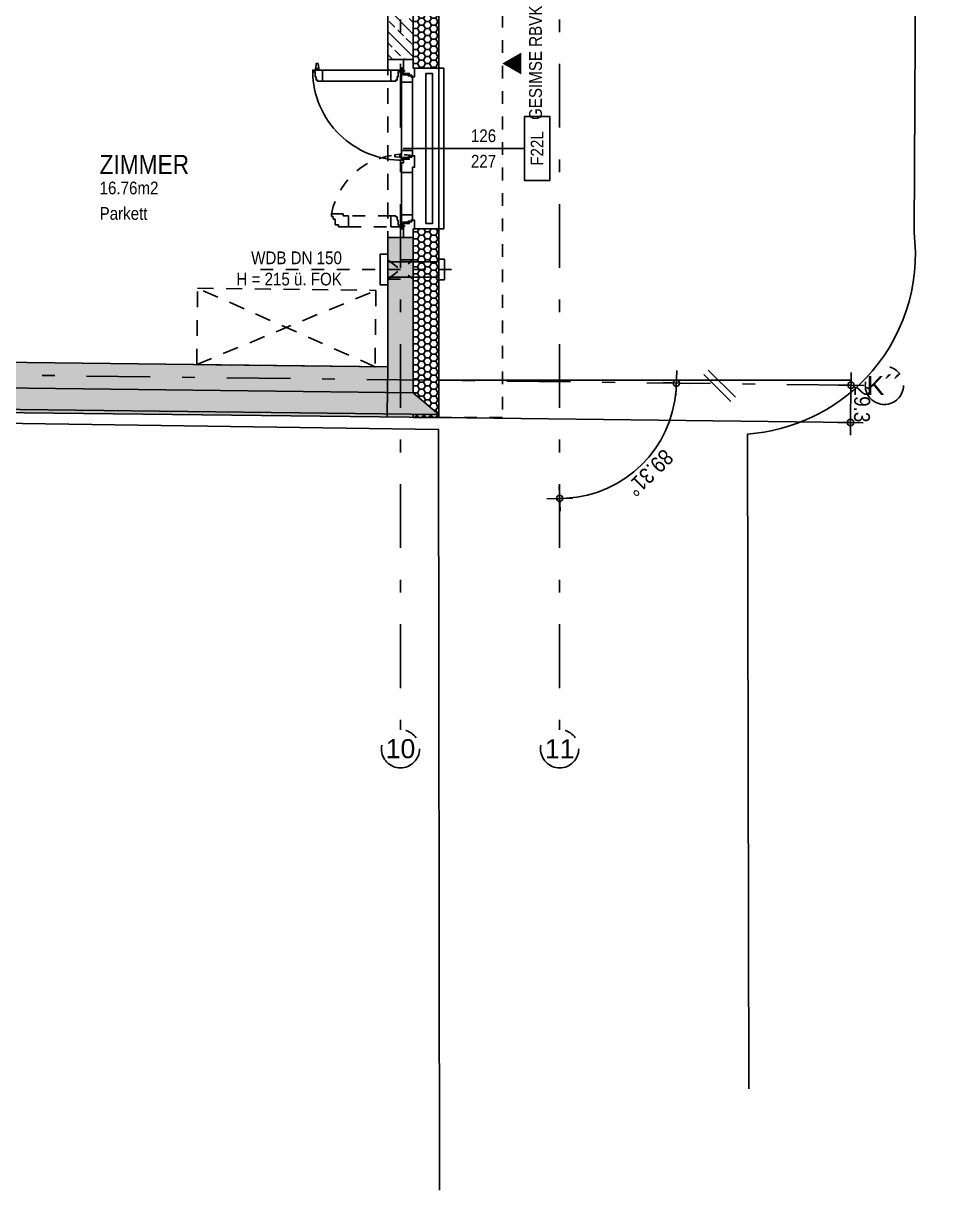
# Model space of a CAD drawing. Header units: millimetres. Extents: x 2821 to 2886, y 1688 to 1792.
# Drawn here: x 2877.98 to 2885.28, y 1707.33 to 1716.63 of the extents above; entities that cross this region are included whole.
import ezdxf
from ezdxf.enums import TextEntityAlignment as Align

# ---------------------------------------------------------------- set-up
doc = ezdxf.new("R2010")
doc.units = ezdxf.units.MM
doc.linetypes.add('HIDDEN2', pattern=[0.1875, 0.125, -0.0625])
doc.linetypes.add('STRICHPUNKT', pattern=[1, 0.5, -0.25, 0, -0.25])
for name, color, linetype in [('00-TXT---------M0', 8, 'Continuous'), ('01-SYM-G00-L04-M0', 8, 'Continuous'), ('01-TXT---------M0', 1, 'Continuous'), ('01-TXT---------PP', 1, 'Continuous'), ('01-TXT-G00-L04-M0', 1, 'Continuous'), ('02-ANS-G00-L04-M0', 8, 'Continuous'), ('02-AXO-G00-L04-M0', 8, 'STRICHPUNKT'), ('02-DIM-G00-L04-ACHSEN', 8, 'Continuous'), ('02-DIM-G00-L04-ROHBAU', 8, 'Continuous'), ('02-FIL-G00-L04-LILA', 223, 'Continuous'), ('02-FIL-G00-L04-STB', 8, 'Continuous'), ('02-HID-G00-L04-M0', 8, 'HIDDEN2'), ('02-TWA---------M0', 4, 'Continuous'), ('02-TWA-G00-L04-M0', 4, 'Continuous'), ('02-TWB-G00-L04-M0', 5, 'Continuous'), ('02-WDA---------M0', 8, 'Continuous'), ('02-WDA-G00-L04-M0', 8, 'Continuous'), ('04-HLP---------M0', 8, 'HIDDEN2'), ('04-STO---------M0', 1, 'Continuous'), ('04-SYM---------EP', 8, 'Continuous'), ('04-SYM-G00-L04-EP', 8, 'Continuous'), ('04-TXT---------EP', 8, 'Continuous'), ('04-TXT-G00-L04-M0', 8, 'Continuous'), ('04-TXT-G00-L04-POS', 8, 'Continuous'), ('05-SYM---------M0', 8, 'Continuous'), ('05-TXT---------PP', 8, 'Continuous'), ('07-SAN---------M0', 8, 'Continuous'), ('07-SAN-G00-L04-M0', 8, 'Continuous'), ('09-SYM-G00-L04-GEHSTEIG', 8, 'Continuous'), ('09-VER-G00-L04-GRUNDSTÜCKSGRENZE', 161, 'Continuous')]:
    doc.layers.add(name, color=color, linetype=linetype)
doc.layers.add('07_MOB-G00-L04-M0', color=6, linetype='HIDDEN2', plot=False)
doc.styles.add('ARIAL', font='arial.ttf', dxfattribs={"width": 0.85})
doc.styles.get("Standard").update_dxf_attribs({"font": 'arial.ttf'})
doc.dimstyles.new('pp chromy&schneider', dxfattribs={"dimscale": 0.005, "dimtxt": 25, "dimasz": 10, "dimexe": 0, "dimexo": 0, "dimgap": 5, "dimtad": 1, "dimdec": 1, "dimlfac": 100, "dimrnd": 0.1, "dimzin": 9, "dimdsep": 46, "dimtxsty": 'ARIAL', "dimblk": 'c&s kote', "dimcen": 0, "dimse1": 1, "dimse2": 1, "dimclrd": 8, "dimclrt": 8, "dimadec": 0, "dimazin": 0, "dimtfac": 0.75, "dimtdec": 1, "dimtix": 1, "dimtmove": 2, "dimatfit": 0, "dimldrblk": 'NONE', "dimfxl": 1, "dimtolj": 1, "dimlwd": -1, "dimarcsym": 0})
pattern_1 = [(90, (2796.073195, 1683.69414), (-0.0274963, 0.047625), [0.03175, -0.0635]), (210, (2796.073195, 1683.69414), (-0.02749631, -0.047624994), [0.03175, -0.0635]), (150, (2796.073195, 1683.69414), (-0.05499261, 6e-09), [-0.0635, 0.03175])]
pattern_2 = [(135, (2796.0732, 1683.69414), (-0.08980256, -0.08980256), []), (135, (2796.0732, 1683.78394), (-0.08980256, -0.08980256), [0.0635, -0.03175])]
pattern_3 = [(180, (2911.073195, 1728.69414), (-0.047625, -0.0274963), [0.03175, -0.0635]), (300, (2911.073195, 1728.69414), (0.047624994, -0.02749631), [0.03175, -0.0635]), (240, (2911.073195, 1728.69414), (-6e-09, -0.05499261), [-0.0635, 0.03175])]

# ---------------------------------------------------------------- blocks, each defined once
blk = doc.blocks.new('04-TXT')
blk.add_line((0, 0), (0.9529, 0))
at = {"layer": '04-TXT---------EP', "color": 8, "style": 'ARIAL', "width": 0.85}
blk.add_attdef('WIDTH', text='', height=0.1, dxfattribs=at).set_placement((0.6322, 0.05), align=Align.CENTER)
blk.add_attdef('HEIGHT', text='', height=0.1, dxfattribs=at).set_placement((0.6322, -0.05), align=Align.TOP_CENTER)
blk = doc.blocks.new('01-SQM')
at = {"layer": '01-TXT---------M0', "color": 1, "style": 'ARIAL', "width": 0.85}
blk.add_attdef('ROOM', (0, 0), '', height=0.15, dxfattribs=at)
blk.add_attdef('AREA', text='', height=0.1, dxfattribs=at).set_placement((0, -0.06), align=Align.TOP_LEFT)
at = {"layer": '01-TXT---------PP', "color": 1, "style": 'ARIAL', "width": 0.85}
blk.add_attdef('NR', text='', height=0.15, dxfattribs=at).set_placement((-0.1173, 0), align=Align.RIGHT)
blk.add_attdef('FLOOR', text='', height=0.1, dxfattribs=at).set_placement((0, -0.26), align=Align.TOP_LEFT)
blk = doc.blocks.new('FENSTER_140')
at = {"layer": '02-WDA---------M0'}
for points in [[(0.07, -0.2), (0.07, -0.4)], [(1.33, -0.2), (1.33, -0.4)]]:
    blk.add_lwpolyline(points, dxfattribs=at)
at = {"layer": '04-HLP---------M0', "linetype": 'Continuous'}
for p, q in [((0.0317, 0.5598), (0.0317, 0.5482)), ((0.0717, 0.566), (0.0335, 0.5617)), ((0.0717, 0.554), (0.0717, 0.566)), ((0.0717, 0.566), (0.0717, 0.542)), ((0.0837, 0.568), (0.0737, 0.568)), ((0.0317, 0.554), (0.0317, 0.5496)), ((0.0717, 0.542), (0.0335, 0.5462)), ((0.0717, 0.554), (0.0717, 0.542)), ((0.0837, 0.54), (0.0737, 0.54)), ((0.7447, -0.095), (0.749, -0.0568)), ((0.7625, -0.055), (0.751, -0.055)), ((0.7567, -0.055), (0.7523, -0.055)), ((0.7687, -0.095), (0.7645, -0.0568)), ((0.7427, -0.107), (0.7427, -0.097)), ((0.7687, -0.095), (0.7447, -0.095)), ((0.7567, -0.095), (0.7447, -0.095)), ((0.7567, -0.095), (0.7687, -0.095)), ((0.7707, -0.107), (0.7707, -0.097))]:
    blk.add_line(p, q, dxfattribs=at)
for points in [[(0.0968, 0.5891), (0.0837, 0.5891), (0.0837, 0.5121), (0.172, 0.5121), (0.172, 0.5511), (0.1633, 0.5511), (0.1633, 0.5611), (0.1377, 0.5611), (0.1377, 0.5691), (0.0968, 0.5691)], [(0.0968, -0.1007), (0.0837, -0.1007), (0.0837, -0.0237), (0.172, -0.0237), (0.172, -0.0628), (0.1633, -0.0628), (0.1633, -0.0727), (0.1377, -0.0727), (0.1377, -0.0807), (0.0968, -0.0807)]]:
    blk.add_lwpolyline(points, close=True, dxfattribs=at)
for points in [[(0.0837, 0.5121), (0.0837, -0.0237)], [(0.172, -0.0237), (0.172, 0.5121)]]:
    blk.add_lwpolyline(points, dxfattribs=at)
at = {"layer": '04-HLP---------M0', "linetype": 'HIDDEN2', "ltscale": 0.4}
for points in [[(1.3163, 0.3855), (1.2993, 0.3855), (1.2993, 0.4135), (1.2543, 0.4135), (1.2543, 0.4285), (1.2343, 0.4285), (1.2343, 0.4404), (1.2128, 0.4404), (1.2128, 0.3506), (1.228, 0.3506), (1.228, 0.3085), (1.3163, 0.3085)], [(1.3032, -0.1007), (1.3163, -0.1007), (1.3163, -0.0237), (1.228, -0.0237), (1.228, -0.0628), (1.2367, -0.0628), (1.2367, -0.0727), (1.2623, -0.0727), (1.2623, -0.0807), (1.3032, -0.0807)]]:
    blk.add_lwpolyline(points, close=True, dxfattribs=at)
for points in [[(1.228, -0.0237), (1.228, 0.3085)], [(1.3163, 0.3085), (1.3163, -0.0237)]]:
    blk.add_lwpolyline(points, dxfattribs=at)
at = {"layer": '04-HLP---------M0'}
for points in [[(0.0897, -0.138), (0.0897, -0.088)], [(1.3103, -0.138), (1.3103, -0.088)], [(0.0647, -0.113), (0.1147, -0.113)], [(1.3353, -0.113), (1.2853, -0.113)]]:
    blk.add_lwpolyline(points, dxfattribs=at)
for centre in [(0.0897, -0.113), (1.3103, -0.113)]:
    blk.add_circle(centre, 0.00474, dxfattribs=at)
at = {"layer": '04-HLP---------M0', "linetype": 'Continuous'}
for centre, radius, start, end in [((0.0337, 0.5598), 0.002, 96.34019, 180), ((0.0737, 0.566), 0.002, 90, 180), ((0.0897, -0.113), 0.7021, 359.42303, 89.42359), ((0.0337, 0.5482), 0.002, 180, 263.65981), ((0.0737, 0.542), 0.002, 180, 270), ((0.751, -0.057), 0.002, 90, 173.65981), ((0.7625, -0.057), 0.002, 6.34019, 90), ((0.7447, -0.097), 0.002, 90, 180), ((0.7687, -0.097), 0.002, 0, 90)]:
    blk.add_arc(centre, radius, start, end, dxfattribs=at)
at = {"layer": '04-HLP---------M0', "linetype": 'HIDDEN2', "ltscale": 0.4}
blk.add_arc((1.3103, -0.113), 0.5619, 99.99388, 189.99388, dxfattribs=at)
at = {"layer": '04-STO---------M0'}
for points in [[(0, -0.124), (0.11, -0.124), (0.11, -0.169), (0.125, -0.169), (0.125, -0.189), (0.1369, -0.189), (0.1369, -0.2105), (0.07, -0.2105), (0.07, -0.2), (0, -0.2)], [(0.102, -0.1201), (0.102, -0.107), (0.179, -0.107), (0.179, -0.1953), (0.14, -0.1953), (0.14, -0.1865), (0.13, -0.1865), (0.13, -0.161), (0.122, -0.161), (0.122, -0.1201)], [(0.7918, -0.1201), (0.7918, -0.107), (0.7148, -0.107), (0.7148, -0.1953), (0.7538, -0.1953), (0.7538, -0.1865), (0.7638, -0.1865), (0.7638, -0.161), (0.7718, -0.161), (0.7718, -0.1201)], [(0.8118, -0.107), (0.8118, -0.124), (0.7838, -0.124), (0.7838, -0.169), (0.7688, -0.169), (0.7688, -0.189), (0.7569, -0.189), (0.7569, -0.2105), (0.8467, -0.2105), (0.8467, -0.1953), (0.8888, -0.1953), (0.8888, -0.107)], [(1.298, -0.1201), (1.298, -0.107), (1.221, -0.107), (1.221, -0.1953), (1.26, -0.1953), (1.26, -0.1865), (1.27, -0.1865), (1.27, -0.161), (1.278, -0.161), (1.278, -0.1201)], [(1.4, -0.124), (1.29, -0.124), (1.29, -0.169), (1.275, -0.169), (1.275, -0.189), (1.2631, -0.189), (1.2631, -0.2105), (1.33, -0.2105), (1.33, -0.2), (1.4, -0.2)]]:
    blk.add_lwpolyline(points, close=True, dxfattribs=at)
at = {"layer": '04-SYM---------EP'}
for points in [[(0.7148, -0.107), (0.179, -0.107)], [(0.8888, -0.107), (1.221, -0.107)], [(0.179, -0.1953), (0.7148, -0.1953)], [(1.221, -0.1953), (0.8888, -0.1953)]]:
    blk.add_lwpolyline(points, dxfattribs=at)
blk = doc.blocks.new('WANDLÜFER')
at = {"layer": '02-TWA---------M0', "linetype": 'HIDDEN2', "ltscale": 0.75}
for points in [[(0.075, 0), (0.075, -0.2), (-0.075, -0.2), (-0.075, 0), (0.075, 0)], [(-0.075, 0), (0.075, -0.2)], [(0.075, 0), (-0.075, -0.2)]]:
    blk.add_lwpolyline(points, dxfattribs=at)
at = {"layer": '07-SAN---------M0', "linetype": 'STRICHPUNKT', "ltscale": 0.1}
blk.add_lwpolyline([(0, 1), (0, -0.53)], dxfattribs=at)
at = {"layer": '07-SAN---------M0'}
for points in [[(0, 0), (-0.12, 0), (-0.12, 0.06), (0.12, 0.06), (0.12, 0)], [(0.08, -0.4), (-0.08, -0.4), (-0.08, -0.445), (0.08, -0.445)]]:
    blk.add_lwpolyline(points, close=True, dxfattribs=at)
for points in [[(-0.06, 0), (-0.06, -0.4)], [(0.06, 0), (0.06, -0.4)]]:
    blk.add_lwpolyline(points, dxfattribs=at)
blk = doc.blocks.new('01-hk4')
blk.add_lwpolyline([(0, 0, 0, 0.270625, 0), (0, 0.234375, 0.270625, 0.270625, 0)], format="xyseb")
at = {"layer": '00-TXT---------M0', "color": 8, "style": 'ARIAL', "width": 0.85}
blk.add_attdef('HEIGHT', text='', height=0.1, dxfattribs=at).set_placement((0, 0.35), align=Align.CENTER)
blk = doc.blocks.new('c&s kote')
at = {"color": 8}
for p, q in [((0, -2), (0, 2)), ((0, 2), (0, -2)), ((-2, 0), (2, 0)), ((2, 0), (-2, 0))]:
    blk.add_line(p, q, dxfattribs=at)
blk.add_circle((0, 0), 0.5, dxfattribs=at)
blk = doc.blocks.new('*D1159')
at = {"layer": '02-DIM-G00-L04-ACHSEN', "color": 8, "transparency": 16777216}
for p, q in [((2884.4738, 1713.8453), (2884.4744, 1713.8953)), ((2884.4697, 1713.502), (2884.4732, 1713.7953)), ((2884.4691, 1713.452), (2884.4685, 1713.402))]:
    blk.add_line(p, q, dxfattribs=at)
at = {"layer": '02-DIM-G00-L04-ACHSEN', "color": 0, "lineweight": -2, "transparency": 16777216}
blk.add_line((2881.2358, 1713.5408), (2884.4697, 1713.502), dxfattribs=at)
at = {"layer": 'Defpoints', "color": 0, "transparency": 16777216}
for p in [(2881.2393, 1713.8341), (2884.4732, 1713.7953), (2881.2358, 1713.5408)]:
    blk.add_point(p, dxfattribs=at)
at = {"layer": '02-DIM-G00-L04-ACHSEN', "color": 8, "transparency": 16777216, "xscale": 0.05, "yscale": 0.05, "zscale": 0.05}
for p, rotation in [((2884.4732, 1713.7953), 269.3124836498376), ((2884.4697, 1713.502), 89.31248364983765)]:
    blk.add_blockref('c&s kote', p, dxfattribs=dict(at, rotation=rotation))
at = {"layer": '02-DIM-G00-L04-ACHSEN', "color": 8, "transparency": 16777216, "insert": (2884.5603, 1713.6476), "char_height": 0.125, "attachment_point": 5, "rotation": 269.31248, "style": 'ARIAL'}
blk.add_mtext('\\A1;29.3', dxfattribs=at)
blk = doc.blocks.new('_None')
blk = doc.blocks.new('*D1161')
at = {"layer": '02-DIM-G00-L04-ACHSEN', "color": 8, "transparency": 16777216}
blk.add_arc((2882.1858, 1743.5541), 0.3783, 7.57924, 82.42076, dxfattribs=at)
at = {"layer": 'Defpoints', "color": 0, "transparency": 16777216}
for p in [(2882.1858, 1746.0178), (2882.5134, 1743.7433), (2850.8966, 1743.5541), (2884.5858, 1743.5541), (2882.1858, 1711.0904)]:
    blk.add_point(p, dxfattribs=at)
at = {"layer": '02-DIM-G00-L04-ACHSEN', "color": 8, "transparency": 16777216, "xscale": 0.05, "yscale": 0.05, "zscale": 0.05}
for p, rotation in [((2882.1858, 1743.9324), 176.2103799030817), ((2882.5641, 1743.5541), 273.7896200982518)]:
    blk.add_blockref('c&s kote', p, dxfattribs=dict(at, rotation=rotation))
at = {"layer": '02-DIM-G00-L04-ACHSEN', "color": 8, "transparency": 16777216, "insert": (2882.5161, 1743.8844), "char_height": 0.125, "attachment_point": 5, "rotation": 315, "style": 'ARIAL'}
blk.add_mtext('\\A1;90.00°', dxfattribs=at)
blk = doc.blocks.new('*D1198')
at = {"layer": '02-DIM-G00-L04-ACHSEN', "color": 8, "transparency": 16777216}
blk.add_arc((2854.0158, 1714.1608), 0.9465, 182.33948, 266.973, dxfattribs=at)
at = {"layer": 'Defpoints', "color": 0, "transparency": 16777216}
for p in [(2854.0158, 1746.0178), (2850.9732, 1714.1973), (2884.5858, 1713.794), (2853.1924, 1713.6941), (2854.0158, 1711.0904)]:
    blk.add_point(p, dxfattribs=at)
at = {"layer": '02-DIM-G00-L04-ACHSEN', "color": 8, "transparency": 16777216, "xscale": 0.05, "yscale": 0.05, "zscale": 0.05}
for p, rotation in [((2853.0694, 1714.1722), 90.82598231942104), ((2854.0158, 1713.2143), 358.4865013265463)]:
    blk.add_blockref('c&s kote', p, dxfattribs=dict(at, rotation=rotation))
at = {"layer": '02-DIM-G00-L04-ACHSEN', "color": 8, "transparency": 16777216, "insert": (2853.4057, 1713.558), "char_height": 0.125, "attachment_point": 5, "rotation": 314.65624, "style": 'ARIAL'}
blk.add_mtext('\\A1;90.69°', dxfattribs=at)
blk = doc.blocks.new('*D1199')
at = {"layer": '02-DIM-G00-L04-ACHSEN', "color": 8, "transparency": 16777216}
blk.add_arc((2882.1858, 1713.8228), 0.9163, 273.12696, 356.18552, dxfattribs=at)
at = {"layer": 'Defpoints', "color": 0, "transparency": 16777216}
for p in [(2882.1858, 1746.0178), (2850.9732, 1714.1973), (2884.5858, 1713.794), (2882.6408, 1713.0274), (2882.1858, 1711.0904)]:
    blk.add_point(p, dxfattribs=at)
at = {"layer": '02-DIM-G00-L04-ACHSEN', "color": 8, "transparency": 16777216, "xscale": 0.05, "yscale": 0.05, "zscale": 0.05}
for p, rotation in [((2883.102, 1713.8118), 87.74900272405769), ((2882.1858, 1712.9065), 181.563480922196)]:
    blk.add_blockref('c&s kote', p, dxfattribs=dict(at, rotation=rotation))
at = {"layer": '02-DIM-G00-L04-ACHSEN', "color": 8, "transparency": 16777216, "insert": (2882.8923, 1713.1078), "char_height": 0.125, "attachment_point": 5, "rotation": 224.65624, "style": 'ARIAL'}
blk.add_mtext('\\A1;89.31°', dxfattribs=at)
blk = doc.blocks.new('türachse&qualität')
at = {"layer": '05-SYM---------M0'}
blk.add_line((-0.4, 0), (-0.4, 0), dxfattribs=at)
at = {"layer": '05-TXT---------PP'}
blk.add_lwpolyline([(-0.5, -0.25), (-0.5, 0.25), (-0.7, 0.25), (-0.7, -0.25)], close=True, dxfattribs=at)
at = {"layer": '05-TXT---------PP', "color": 8, "style": 'ARIAL', "text_generation_flag": 6, "width": 0.85}
blk.add_attdef('POS.NR.', text='', height=0.1, rotation=270, dxfattribs=at).set_placement((-0.6529, -0.0112), align=Align.TOP_CENTER)

msp = doc.modelspace()

# ---------------------------------------------------------------- hatches: boundary and pattern name
at = {"layer": '02-FIL-G00-L04-LILA'}
h = msp.add_hatch(dxfattribs=at)
h.set_pattern_fill('HONEY', color=256, scale=0.01, angle=197.04654, style=0)
h.set_pattern_definition(pattern_3)
h.paths.add_polyline_path([(2881.0358, 1718.1941), (2881.0358, 1718.1241), (2881.0358, 1716.3541), (2881.0358, 1716.2841), (2881.2358, 1716.2841), (2881.2358, 1718.1941)])
h = msp.add_hatch(dxfattribs=at)
h.set_pattern_fill('HONEY', color=256, scale=0.01, angle=197.04654, style=0)
h.set_pattern_definition(pattern_3)
h.paths.add_polyline_path([(2881.2358, 1715.0241), (2881.0358, 1715.0241), (2881.0358, 1714.9541), (2881.0358, 1713.7366), (2881.2358, 1713.5641)])
h = msp.add_hatch(dxfattribs=at)
h.set_pattern_fill('HONEY', color=256, scale=0.01, angle=107.04654, style=0)
h.set_pattern_definition([(90, (2911.073195, 1728.69414), (-0.0274963, 0.047625), [0.03175, -0.0635]), (210, (2911.073195, 1728.69414), (-0.02749631, -0.047624994), [0.03175, -0.0635]), (150, (2911.073195, 1728.69414), (-0.05499261, 6e-09), [-0.0635, 0.03175])])
h.paths.add_polyline_path([(2868.9358, 1713.8818), (2868.7358, 1713.7141), (2881.2358, 1713.5641), (2881.0358, 1713.7366)])
h = msp.add_hatch(dxfattribs=at)
h.set_pattern_fill('HONEY', color=256, scale=0.01, angle=197.04654, style=0)
h.set_pattern_definition(pattern_1)
h.paths.add_polyline_path([(2881.0358, 1713.5431), (2881.0358, 1713.5665), (2870.1798, 1713.6968), (2870.1798, 1713.6669)])
h = msp.add_hatch(dxfattribs=at)
h.set_pattern_fill('HONEY', color=256, scale=0.01, angle=197.04654, style=0)
h.set_pattern_definition(pattern_1)
h.paths.add_polyline_path([(2881.2358, 1713.5641), (2881.2358, 1713.5408), (2881.0358, 1713.5431), (2881.0358, 1713.5665)])
at = {"layer": '02-FIL-G00-L04-STB'}
h = msp.add_hatch(dxfattribs=at)
h.set_pattern_fill('ANSI33', color=256, scale=0.02, angle=197.04654, style=0)
h.set_pattern_definition(pattern_2)
h.paths.add_polyline_path([(2881.0361, 1718.1241), (2880.9561, 1718.1241), (2880.8361, 1718.1241), (2880.8358, 1716.3541), (2881.0358, 1716.3541)])
h = msp.add_hatch(dxfattribs=at)
h.set_pattern_fill('ANSI33', color=256, scale=0.02, angle=197.04654, style=0)
h.set_pattern_definition(pattern_2)
h.paths.add_polyline_path([(2876.4758, 1716.4341), (2876.2758, 1716.4341), (2876.2758, 1713.9937), (2869.1358, 1714.0794), (2869.1358, 1715.0841), (2868.9358, 1715.0841), (2868.9358, 1713.8818), (2881.0358, 1713.7366), (2881.0358, 1714.9541), (2880.9558, 1714.9541), (2880.9558, 1714.9541), (2880.8358, 1714.9541), (2880.8358, 1713.939), (2876.4758, 1713.9913)])

# ---------------------------------------------------------------- linework, layer by layer
at = {"layer": '02-ANS-G00-L04-M0'}
msp.add_lwpolyline([(2881.1361, 1715.0641), (2881.1361, 1716.2441), (2881.1861, 1716.2441), (2881.1861, 1715.0641)], close=True, dxfattribs=at)
msp.add_lwpolyline([(2881.2358, 1715.0241), (2881.2758, 1715.0241), (2881.2758, 1716.2841), (2881.2358, 1716.2841)], dxfattribs=at)
at = {"layer": '02-AXO-G00-L04-M0'}
for points in [[(2880.9358, 1746.0178), (2880.9358, 1711.0904)], [(2882.1858, 1746.0178), (2882.1858, 1711.0904)], [(2850.9732, 1714.1973), (2884.5858, 1713.794)], [(2883.5655, 1713.7018), (2883.3533, 1713.9139)], [(2883.5655, 1713.7018), (2883.3533, 1713.9139)], [(2883.5301, 1713.6664), (2883.318, 1713.8785)], [(2883.5301, 1713.6664), (2883.318, 1713.8785)]]:
    msp.add_lwpolyline(points, dxfattribs=at)
for centre in [(2884.7358, 1713.794), (2880.9358, 1710.9404), (2882.1858, 1710.9404)]:
    msp.add_circle(centre, 0.15, dxfattribs=at)
at = {"layer": '02-DIM-G00-L04-ACHSEN'}
msp.add_lwpolyline([(2881.2358, 1713.8342), (2884.4732, 1713.8342)], dxfattribs=at)
at = {"layer": '02-DIM-G00-L04-ROHBAU'}
msp.add_lwpolyline([(2880.8358, 1713.939), (2880.8314, 1713.569), (2880.8311, 1713.5454)], dxfattribs=at)
at = {"layer": '02-FIL-G00-L04-LILA'}
msp.add_lwpolyline([(2881.0358, 1713.7366), (2881.2358, 1713.5641)], dxfattribs=at)
at = {"layer": '02-HID-G00-L04-M0', "ltscale": 0.5}
for points in [[(2881.7358, 1722.9041), (2881.7358, 1713.5408), (2881.2358, 1713.5408)], [(2881.2358, 1716.2841), (2881.2358, 1715.0241)]]:
    msp.add_lwpolyline(points, dxfattribs=at)
at = {"layer": '02-HID-G00-L04-M0'}
msp.add_lwpolyline([(2880.8358, 1716.3541), (2880.8358, 1714.9541)], dxfattribs=at)
at = {"layer": '02-TWA-G00-L04-M0'}
for points in [[(2880.8358, 1718.1241), (2880.8358, 1716.3541)], [(2881.0358, 1718.1241), (2881.0358, 1716.3541)], [(2876.4758, 1716.4341), (2876.4758, 1713.9913), (2880.8358, 1713.939), (2880.8358, 1714.9541)], [(2881.0359, 1716.3541), (2880.8358, 1716.3541)], [(2881.0358, 1714.9541), (2881.0358, 1713.7366), (2868.9358, 1713.8818), (2868.9358, 1715.0841)], [(2881.0358, 1714.9541), (2880.8358, 1714.9541)]]:
    msp.add_lwpolyline(points, dxfattribs=at)
at = {"layer": '02-TWB-G00-L04-M0'}
msp.add_lwpolyline([(2869.9559, 1707.3322), (2869.9798, 1713.6093), (2881.2349, 1713.4474), (2881.2432, 1707.4757)], dxfattribs=at)
at = {"layer": '02-WDA-G00-L04-M0'}
for points in [[(2881.2358, 1720.8641), (2881.2358, 1716.2841)], [(2881.2358, 1715.0241), (2881.2358, 1713.5641)], [(2881.2358, 1713.5641), (2868.7358, 1713.7141)]]:
    msp.add_lwpolyline(points, dxfattribs=at)
msp.add_lwpolyline([(2881.2358, 1713.5641), (2881.2358, 1713.5408), (2881.0358, 1713.5431), (2881.0358, 1713.5665)], close=True, dxfattribs=at)
at = {"layer": '07_MOB-G00-L04-M0'}
msp.add_lwpolyline([(2879.3359, 1713.957), (2879.3431, 1714.5569), (2880.743, 1714.5401), (2880.7358, 1713.9402)], close=True, dxfattribs=at)
for points in [[(2879.3359, 1713.957), (2880.743, 1714.5401)], [(2880.7358, 1713.9402), (2879.3431, 1714.5569)]]:
    msp.add_lwpolyline(points, dxfattribs=at)
at = {"layer": '09-SYM-G00-L04-GEHSTEIG'}
msp.add_lwpolyline([(2883.6726, 1708.271), (2883.6622, 1713.412, 0.186744), (2884.5876, 1713.8478, 0.224279), (2884.9686, 1714.9966), (2885.0165, 1724.1902), (2885.0564, 1729.4309), (2885.0564, 1729.4309), (2885.0564, 1729.4309), (2885.1138, 1736.3246), (2885.171, 1745.1734), (2885.171, 1745.1734), (2885.171, 1745.1734), (2885.2449, 1758.7955), (2885.285, 1764.9108)], format="xyb", dxfattribs=at)
at = {"layer": '09-VER-G00-L04-GRUNDSTÜCKSGRENZE'}
msp.add_lwpolyline([(2881.2358, 1713.5408), (2870.0728, 1713.6681), (2853.5776, 1713.8715), (2853.67, 1743.8156), (2826.752, 1743.7645), (2826.622, 1743.7651), (2826.7045, 1759.9328), (2826.7143, 1761.8452), (2841.708, 1761.9614), (2864.0708, 1762.0169), (2863.9531, 1743.8344), (2864.0873, 1743.8353), (2881.2358, 1743.8679)], close=True, dxfattribs=at)

# ---------------------------------------------------------------- block references
at = {"layer": '01-SYM-G00-L04-M0'}
ref = msp.add_blockref('01-hk4', (2881.7358, 1716.3215), dxfattribs=dict(at, xscale=-0.6400000004359817, yscale=0.6400000004301472, zscale=0.6400000004327275, rotation=269.9999921209366))
ref.add_attrib('HEIGHT', 'GESIMSE RBVK', dxfattribs={"layer": '00-TXT---------M0', "color": 8, "extrusion": (0, 0, -1), "height": 0.1, "rotation": 90.00001, "style": 'ARIAL', "text_generation_flag": 4, "width": 0.85}).set_placement((-2881.9461, 1716.3272), align=Align.TOP_CENTER)
at = {"layer": '01-TXT-G00-L04-M0', "rotation": 359.9999999933298}
msp.add_blockref('01-SQM', (2878.5732, 1715.4541), dxfattribs=at).add_auto_attribs({'ROOM': 'ZIMMER', 'AREA': '16.76m2', 'FLOOR': 'Parkett'})
at = {"layer": '04-SYM-G00-L04-EP', "xscale": -1, "rotation": 89.9999999966649}
msp.add_blockref('FENSTER_140', (2880.8358, 1716.3541), dxfattribs=at)
at = {"layer": '04-TXT-G00-L04-M0', "rotation": 359.999999964982}
msp.add_blockref('04-TXT', (2880.9558, 1715.6541), dxfattribs=at).add_auto_attribs({'WIDTH': '126', 'HEIGHT': '227'})
at = {"layer": '04-TXT-G00-L04-POS'}
ref = msp.add_blockref('türachse&qualität', (2881.4088, 1715.6541), dxfattribs=dict(at, rotation=179.9999963481166))
ref.add_attrib('POS.NR.', 'F22L', dxfattribs={"layer": '05-TXT---------PP', "color": 8, "height": 0.1, "rotation": 90, "style": 'ARIAL', "width": 0.85}).set_placement((2882.0088, 1715.6541), align=Align.MIDDLE_CENTER)
at = {"layer": '07-SAN-G00-L04-M0', "xscale": -1, "rotation": 89.99999998665979}
msp.add_blockref('WANDLÜFER', (2880.8359, 1714.7041), dxfattribs=at)

# ---------------------------------------------------------------- texts
at = {"layer": '02-AXO-G00-L04-M0', "insert": (2884.7358, 1713.794), "char_height": 0.15, "width": 0.3033, "attachment_point": 5, "rotation": 0}
msp.add_mtext('{\\fArial|b0|i0|c0|p34;K´´}', dxfattribs=at)
at = {"layer": '02-AXO-G00-L04-M0', "char_height": 0.15, "width": 0.3033, "attachment_point": 5}
for s, insert in [('{\\fArial|b0|i0|c0|p34;10}', (2880.9358, 1710.9404)), ('{\\fArial|b0|i0|c0|p34;11}', (2882.1858, 1710.9404))]:
    msp.add_mtext(s, dxfattribs=dict(at, insert=insert))
at = {"layer": '07-SAN-G00-L04-M0', "insert": (2880.4758, 1714.7116), "char_height": 0.1, "width": 1.538, "attachment_point": 6, "style": 'ARIAL'}
msp.add_mtext('WDB DN 150\\PH = 215 ü. FOK', dxfattribs=at)

# ---------------------------------------------------------------- dimensions: what is measured, and where the dimension line sits
at = {"layer": '02-DIM-G00-L04-ACHSEN'}
for base, line1, line2, picture, middle in [((2882.5134, 1743.7433), ((2850.8966, 1743.5541), (2884.5858, 1743.5541)), ((2882.1858, 1746.0178), (2882.1858, 1711.0904)), '*D1161', (2882.5161, 1743.8844)), ((2853.1924, 1713.6941), ((2854.0158, 1746.0178), (2854.0158, 1711.0904)), ((2850.9732, 1714.1973), (2884.5858, 1713.794)), '*D1198', (2853.4057, 1713.558)), ((2882.6408, 1713.0274), ((2882.1858, 1746.0178), (2882.1858, 1711.0904)), ((2850.9732, 1714.1973), (2884.5858, 1713.794)), '*D1199', (2882.8923, 1713.1078))]:
    dim = msp.add_angular_dim_2l(base=base, line1=line1, line2=line2, dimstyle='pp chromy&schneider', override={"dimzin": 8, "dimadec": 2}, dxfattribs=at)
    dim.commit()
    dim.dimension.update_dxf_attribs({"geometry": picture, "text_midpoint": middle})
dim = msp.add_aligned_dim(p1=(2881.2358, 1713.5408), p2=(2881.2393, 1713.8341), distance=-3.2341, dimstyle='pp chromy&schneider', override={"dimzin": 8, "dimse1": 0, "dimse2": 1}, dxfattribs=at)
dim.commit()
dim.dimension.update_dxf_attribs({"geometry": '*D1159', "text_midpoint": (2884.5603, 1713.6476)})

doc.saveas('drawing.dxf')
